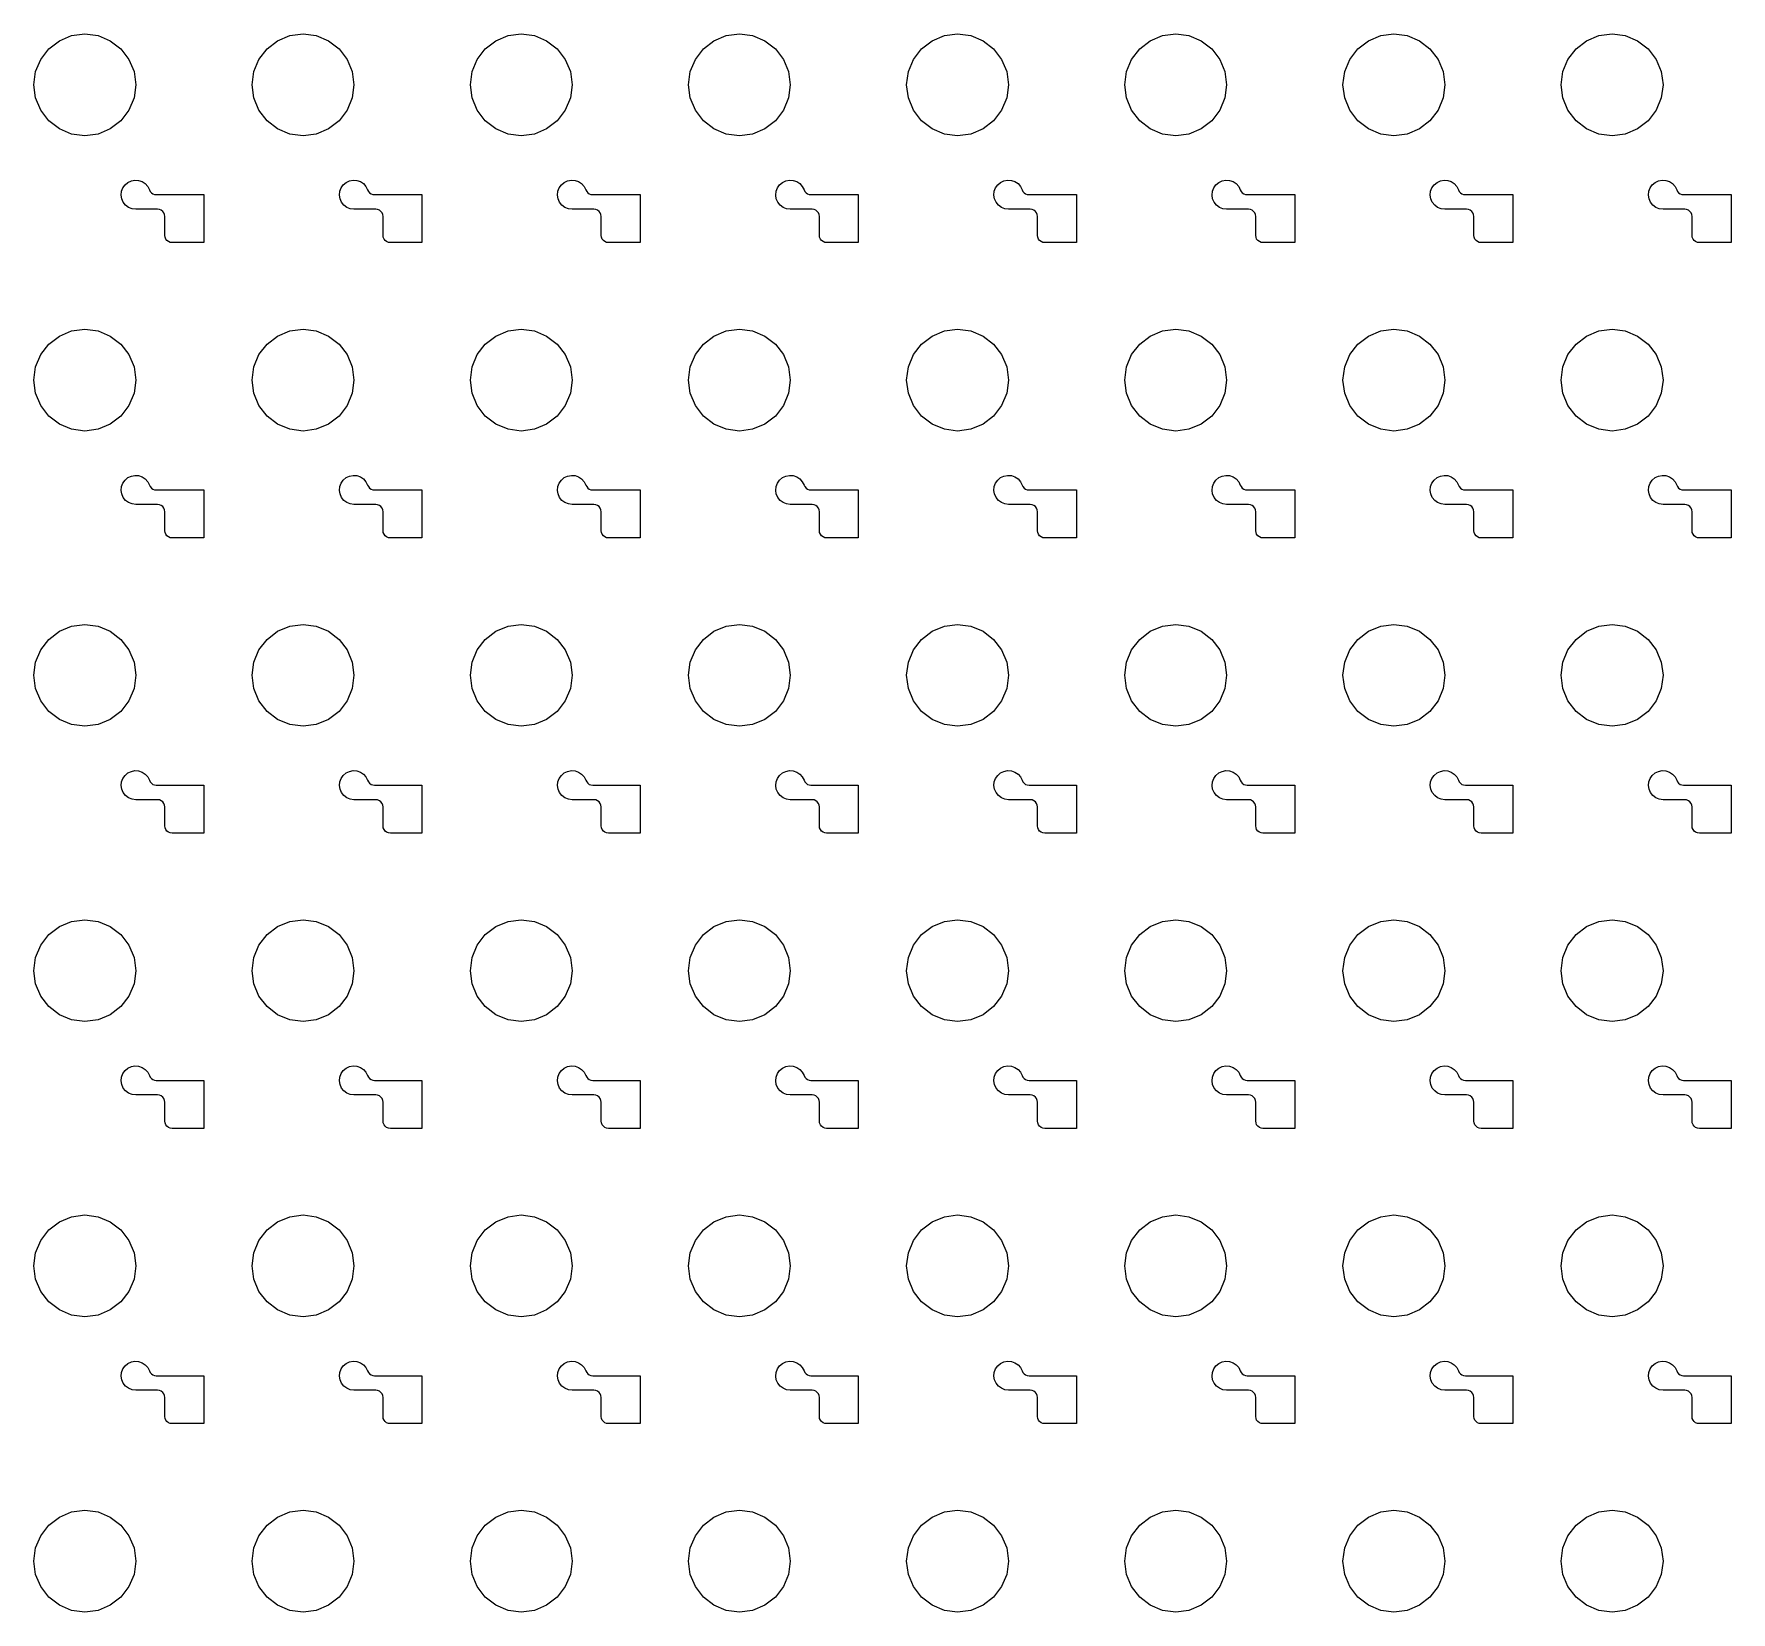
# Model space of a CAD drawing. Extents: x 11 to 212, y 11 to 212.
# Drawn here: x 65.79 to 79.52, y 148.04 to 160.81 of the extents above; entities that cross this region are included whole.
import ezdxf

# ---------------------------------------------------------------- set-up
doc = ezdxf.new("R2010")
doc.units = 0
doc.layers.add('C3', color=7, linetype='continuous')

msp = doc.modelspace()

# ---------------------------------------------------------------- linework, layer by layer
at = {"layer": 'C3'}
for points in [[(66.612, 160.394), (66.598, 160.288), (66.557, 160.188), (66.491, 160.103), (66.406, 160.038), (66.307, 159.996), (66.2, 159.982), (66.093, 159.996), (65.994, 160.038), (65.909, 160.103), (65.843, 160.188), (65.802, 160.288), (65.788, 160.394), (65.802, 160.501), (65.843, 160.6), (65.909, 160.685), (65.994, 160.751), (66.093, 160.792), (66.2, 160.806), (66.307, 160.792), (66.406, 160.751), (66.491, 160.685), (66.557, 160.6), (66.598, 160.501)], [(68.376, 160.394), (68.362, 160.288), (68.321, 160.188), (68.256, 160.103), (68.171, 160.038), (68.071, 159.996), (67.965, 159.982), (67.858, 159.996), (67.759, 160.038), (67.674, 160.103), (67.608, 160.188), (67.567, 160.288), (67.553, 160.394), (67.567, 160.501), (67.608, 160.6), (67.674, 160.685), (67.759, 160.751), (67.858, 160.792), (67.965, 160.806), (68.071, 160.792), (68.171, 160.751), (68.256, 160.685), (68.321, 160.6), (68.362, 160.501)], [(70.141, 160.394), (70.127, 160.288), (70.086, 160.188), (70.021, 160.103), (69.935, 160.038), (69.836, 159.996), (69.729, 159.982), (69.623, 159.996), (69.524, 160.038), (69.438, 160.103), (69.373, 160.188), (69.332, 160.288), (69.318, 160.394), (69.332, 160.501), (69.373, 160.6), (69.438, 160.685), (69.524, 160.751), (69.623, 160.792), (69.729, 160.806), (69.836, 160.792), (69.935, 160.751), (70.021, 160.685), (70.086, 160.6), (70.127, 160.501)], [(71.906, 160.394), (71.892, 160.288), (71.851, 160.188), (71.785, 160.103), (71.7, 160.038), (71.601, 159.996), (71.494, 159.982), (71.388, 159.996), (71.288, 160.038), (71.203, 160.103), (71.138, 160.188), (71.096, 160.288), (71.082, 160.394), (71.096, 160.501), (71.138, 160.6), (71.203, 160.685), (71.288, 160.751), (71.388, 160.792), (71.494, 160.806), (71.601, 160.792), (71.7, 160.751), (71.785, 160.685), (71.851, 160.6), (71.892, 160.501)], [(73.671, 160.394), (73.657, 160.288), (73.615, 160.188), (73.55, 160.103), (73.465, 160.038), (73.365, 159.996), (73.259, 159.982), (73.152, 159.996), (73.053, 160.038), (72.968, 160.103), (72.902, 160.188), (72.861, 160.288), (72.847, 160.394), (72.861, 160.501), (72.902, 160.6), (72.968, 160.685), (73.053, 160.751), (73.152, 160.792), (73.259, 160.806), (73.365, 160.792), (73.465, 160.751), (73.55, 160.685), (73.615, 160.6), (73.657, 160.501)], [(75.435, 160.394), (75.421, 160.288), (75.38, 160.188), (75.315, 160.103), (75.229, 160.038), (75.13, 159.996), (75.024, 159.982), (74.917, 159.996), (74.818, 160.038), (74.732, 160.103), (74.667, 160.188), (74.626, 160.288), (74.612, 160.394), (74.626, 160.501), (74.667, 160.6), (74.732, 160.685), (74.818, 160.751), (74.917, 160.792), (75.024, 160.806), (75.13, 160.792), (75.229, 160.751), (75.315, 160.685), (75.38, 160.6), (75.421, 160.501)], [(77.2, 160.394), (77.186, 160.288), (77.145, 160.188), (77.079, 160.103), (76.994, 160.038), (76.895, 159.996), (76.788, 159.982), (76.682, 159.996), (76.582, 160.038), (76.497, 160.103), (76.432, 160.188), (76.391, 160.288), (76.376, 160.394), (76.391, 160.501), (76.432, 160.6), (76.497, 160.685), (76.582, 160.751), (76.682, 160.792), (76.788, 160.806), (76.895, 160.792), (76.994, 160.751), (77.079, 160.685), (77.145, 160.6), (77.186, 160.501)], [(78.965, 160.394), (78.951, 160.288), (78.91, 160.188), (78.844, 160.103), (78.759, 160.038), (78.66, 159.996), (78.553, 159.982), (78.446, 159.996), (78.347, 160.038), (78.262, 160.103), (78.196, 160.188), (78.155, 160.288), (78.141, 160.394), (78.155, 160.501), (78.196, 160.6), (78.262, 160.685), (78.347, 160.751), (78.446, 160.792), (78.553, 160.806), (78.66, 160.792), (78.759, 160.751), (78.844, 160.685), (78.91, 160.6), (78.951, 160.501)], [(66.906, 159.118), (66.891, 159.12), (66.876, 159.126), (66.864, 159.135), (66.855, 159.147), (66.849, 159.161), (66.847, 159.176), (66.847, 159.329), (66.845, 159.345), (66.839, 159.359), (66.83, 159.371), (66.818, 159.38), (66.803, 159.386), (66.788, 159.388), (66.612, 159.388), (66.582, 159.392), (66.554, 159.403), (66.53, 159.422), (66.511, 159.445), (66.499, 159.473), (66.494, 159.503), (66.497, 159.533), (66.508, 159.561), (66.525, 159.586), (66.548, 159.605), (66.576, 159.618), (66.605, 159.623), (66.635, 159.621), (66.664, 159.611), (66.689, 159.595), (66.709, 159.572), (66.723, 159.545), (66.729, 159.532), (66.739, 159.521), (66.75, 159.513), (66.764, 159.508), (66.778, 159.506), (67.162, 159.506), (67.162, 159.118)], [(68.671, 159.118), (68.655, 159.12), (68.641, 159.126), (68.629, 159.135), (68.62, 159.147), (68.614, 159.161), (68.612, 159.176), (68.612, 159.329), (68.61, 159.345), (68.604, 159.359), (68.595, 159.371), (68.582, 159.38), (68.568, 159.386), (68.553, 159.388), (68.376, 159.388), (68.347, 159.392), (68.319, 159.403), (68.294, 159.422), (68.276, 159.445), (68.264, 159.473), (68.259, 159.503), (68.262, 159.533), (68.272, 159.561), (68.29, 159.586), (68.313, 159.605), (68.34, 159.618), (68.37, 159.623), (68.4, 159.621), (68.429, 159.611), (68.454, 159.595), (68.474, 159.572), (68.487, 159.545), (68.494, 159.532), (68.503, 159.521), (68.515, 159.513), (68.529, 159.508), (68.543, 159.506), (68.927, 159.506), (68.927, 159.118)], [(70.435, 159.118), (70.42, 159.12), (70.406, 159.126), (70.394, 159.135), (70.384, 159.147), (70.378, 159.161), (70.376, 159.176), (70.376, 159.329), (70.374, 159.345), (70.369, 159.359), (70.359, 159.371), (70.347, 159.38), (70.333, 159.386), (70.318, 159.388), (70.141, 159.388), (70.111, 159.392), (70.083, 159.403), (70.059, 159.422), (70.04, 159.445), (70.028, 159.473), (70.024, 159.503), (70.027, 159.533), (70.037, 159.561), (70.055, 159.586), (70.078, 159.605), (70.105, 159.618), (70.135, 159.623), (70.165, 159.621), (70.193, 159.611), (70.218, 159.595), (70.238, 159.572), (70.252, 159.545), (70.259, 159.532), (70.268, 159.521), (70.28, 159.513), (70.293, 159.508), (70.308, 159.506), (70.692, 159.506), (70.692, 159.118)], [(72.2, 159.118), (72.185, 159.12), (72.171, 159.126), (72.158, 159.135), (72.149, 159.147), (72.143, 159.161), (72.141, 159.176), (72.141, 159.329), (72.139, 159.345), (72.133, 159.359), (72.124, 159.371), (72.112, 159.38), (72.098, 159.386), (72.082, 159.388), (71.906, 159.388), (71.876, 159.392), (71.848, 159.403), (71.824, 159.422), (71.805, 159.445), (71.793, 159.473), (71.788, 159.503), (71.791, 159.533), (71.802, 159.561), (71.819, 159.586), (71.842, 159.605), (71.87, 159.618), (71.899, 159.623), (71.93, 159.621), (71.958, 159.611), (71.983, 159.595), (72.003, 159.572), (72.017, 159.545), (72.023, 159.532), (72.033, 159.521), (72.044, 159.513), (72.058, 159.508), (72.072, 159.506), (72.456, 159.506), (72.456, 159.118)], [(73.965, 159.118), (73.949, 159.12), (73.935, 159.126), (73.923, 159.135), (73.914, 159.147), (73.908, 159.161), (73.906, 159.176), (73.906, 159.329), (73.904, 159.345), (73.898, 159.359), (73.889, 159.371), (73.876, 159.38), (73.862, 159.386), (73.847, 159.388), (73.671, 159.388), (73.641, 159.392), (73.613, 159.403), (73.589, 159.422), (73.57, 159.445), (73.558, 159.473), (73.553, 159.503), (73.556, 159.533), (73.567, 159.561), (73.584, 159.586), (73.607, 159.605), (73.634, 159.618), (73.664, 159.623), (73.694, 159.621), (73.723, 159.611), (73.748, 159.595), (73.768, 159.572), (73.782, 159.545), (73.788, 159.532), (73.797, 159.521), (73.809, 159.513), (73.823, 159.508), (73.837, 159.506), (74.221, 159.506), (74.221, 159.118)], [(75.729, 159.118), (75.714, 159.12), (75.7, 159.126), (75.688, 159.135), (75.678, 159.147), (75.673, 159.161), (75.671, 159.176), (75.671, 159.329), (75.669, 159.345), (75.663, 159.359), (75.653, 159.371), (75.641, 159.38), (75.627, 159.386), (75.612, 159.388), (75.435, 159.388), (75.405, 159.392), (75.377, 159.403), (75.353, 159.422), (75.335, 159.445), (75.322, 159.473), (75.318, 159.503), (75.321, 159.533), (75.331, 159.561), (75.349, 159.586), (75.372, 159.605), (75.399, 159.618), (75.429, 159.623), (75.459, 159.621), (75.487, 159.611), (75.513, 159.595), (75.533, 159.572), (75.546, 159.545), (75.553, 159.532), (75.562, 159.521), (75.574, 159.513), (75.587, 159.508), (75.602, 159.506), (75.986, 159.506), (75.986, 159.118)], [(77.494, 159.118), (77.479, 159.12), (77.465, 159.126), (77.453, 159.135), (77.443, 159.147), (77.437, 159.161), (77.435, 159.176), (77.435, 159.329), (77.433, 159.345), (77.427, 159.359), (77.418, 159.371), (77.406, 159.38), (77.392, 159.386), (77.376, 159.388), (77.2, 159.388), (77.17, 159.392), (77.142, 159.403), (77.118, 159.422), (77.099, 159.445), (77.087, 159.473), (77.082, 159.503), (77.085, 159.533), (77.096, 159.561), (77.113, 159.586), (77.137, 159.605), (77.164, 159.618), (77.194, 159.623), (77.224, 159.621), (77.252, 159.611), (77.277, 159.595), (77.297, 159.572), (77.311, 159.545), (77.317, 159.532), (77.327, 159.521), (77.339, 159.513), (77.352, 159.508), (77.366, 159.506), (77.751, 159.506), (77.751, 159.118)], [(79.259, 159.118), (79.244, 159.12), (79.229, 159.126), (79.217, 159.135), (79.208, 159.147), (79.202, 159.161), (79.2, 159.176), (79.2, 159.329), (79.198, 159.345), (79.192, 159.359), (79.183, 159.371), (79.171, 159.38), (79.156, 159.386), (79.141, 159.388), (78.965, 159.388), (78.935, 159.392), (78.907, 159.403), (78.883, 159.422), (78.864, 159.445), (78.852, 159.473), (78.847, 159.503), (78.85, 159.533), (78.861, 159.561), (78.878, 159.586), (78.901, 159.605), (78.929, 159.618), (78.958, 159.623), (78.988, 159.621), (79.017, 159.611), (79.042, 159.595), (79.062, 159.572), (79.076, 159.545), (79.082, 159.532), (79.091, 159.521), (79.103, 159.513), (79.117, 159.508), (79.131, 159.506), (79.515, 159.506), (79.515, 159.118)], [(66.612, 158.006), (66.598, 157.899), (66.557, 157.8), (66.491, 157.715), (66.406, 157.649), (66.307, 157.608), (66.2, 157.594), (66.093, 157.608), (65.994, 157.649), (65.909, 157.715), (65.843, 157.8), (65.802, 157.899), (65.788, 158.006), (65.802, 158.112), (65.843, 158.212), (65.909, 158.297), (65.994, 158.362), (66.093, 158.404), (66.2, 158.418), (66.307, 158.404), (66.406, 158.362), (66.491, 158.297), (66.557, 158.212), (66.598, 158.112)], [(68.376, 158.006), (68.362, 157.899), (68.321, 157.8), (68.256, 157.715), (68.171, 157.649), (68.071, 157.608), (67.965, 157.594), (67.858, 157.608), (67.759, 157.649), (67.674, 157.715), (67.608, 157.8), (67.567, 157.899), (67.553, 158.006), (67.567, 158.112), (67.608, 158.212), (67.674, 158.297), (67.759, 158.362), (67.858, 158.404), (67.965, 158.418), (68.071, 158.404), (68.171, 158.362), (68.256, 158.297), (68.321, 158.212), (68.362, 158.112)], [(70.141, 158.006), (70.127, 157.899), (70.086, 157.8), (70.021, 157.715), (69.935, 157.649), (69.836, 157.608), (69.729, 157.594), (69.623, 157.608), (69.524, 157.649), (69.438, 157.715), (69.373, 157.8), (69.332, 157.899), (69.318, 158.006), (69.332, 158.112), (69.373, 158.212), (69.438, 158.297), (69.524, 158.362), (69.623, 158.404), (69.729, 158.418), (69.836, 158.404), (69.935, 158.362), (70.021, 158.297), (70.086, 158.212), (70.127, 158.112)], [(71.906, 158.006), (71.892, 157.899), (71.851, 157.8), (71.785, 157.715), (71.7, 157.649), (71.601, 157.608), (71.494, 157.594), (71.388, 157.608), (71.288, 157.649), (71.203, 157.715), (71.138, 157.8), (71.096, 157.899), (71.082, 158.006), (71.096, 158.112), (71.138, 158.212), (71.203, 158.297), (71.288, 158.362), (71.388, 158.404), (71.494, 158.418), (71.601, 158.404), (71.7, 158.362), (71.785, 158.297), (71.851, 158.212), (71.892, 158.112)], [(73.671, 158.006), (73.657, 157.899), (73.615, 157.8), (73.55, 157.715), (73.465, 157.649), (73.365, 157.608), (73.259, 157.594), (73.152, 157.608), (73.053, 157.649), (72.968, 157.715), (72.902, 157.8), (72.861, 157.899), (72.847, 158.006), (72.861, 158.112), (72.902, 158.212), (72.968, 158.297), (73.053, 158.362), (73.152, 158.404), (73.259, 158.418), (73.365, 158.404), (73.465, 158.362), (73.55, 158.297), (73.615, 158.212), (73.657, 158.112)], [(75.435, 158.006), (75.421, 157.899), (75.38, 157.8), (75.315, 157.715), (75.229, 157.649), (75.13, 157.608), (75.024, 157.594), (74.917, 157.608), (74.818, 157.649), (74.732, 157.715), (74.667, 157.8), (74.626, 157.899), (74.612, 158.006), (74.626, 158.112), (74.667, 158.212), (74.732, 158.297), (74.818, 158.362), (74.917, 158.404), (75.024, 158.418), (75.13, 158.404), (75.229, 158.362), (75.315, 158.297), (75.38, 158.212), (75.421, 158.112)], [(77.2, 158.006), (77.186, 157.899), (77.145, 157.8), (77.079, 157.715), (76.994, 157.649), (76.895, 157.608), (76.788, 157.594), (76.682, 157.608), (76.582, 157.649), (76.497, 157.715), (76.432, 157.8), (76.391, 157.899), (76.376, 158.006), (76.391, 158.112), (76.432, 158.212), (76.497, 158.297), (76.582, 158.362), (76.682, 158.404), (76.788, 158.418), (76.895, 158.404), (76.994, 158.362), (77.079, 158.297), (77.145, 158.212), (77.186, 158.112)], [(78.965, 158.006), (78.951, 157.899), (78.91, 157.8), (78.844, 157.715), (78.759, 157.649), (78.66, 157.608), (78.553, 157.594), (78.446, 157.608), (78.347, 157.649), (78.262, 157.715), (78.196, 157.8), (78.155, 157.899), (78.141, 158.006), (78.155, 158.112), (78.196, 158.212), (78.262, 158.297), (78.347, 158.362), (78.446, 158.404), (78.553, 158.418), (78.66, 158.404), (78.759, 158.362), (78.844, 158.297), (78.91, 158.212), (78.951, 158.112)], [(66.906, 156.729), (66.891, 156.731), (66.876, 156.737), (66.864, 156.747), (66.855, 156.759), (66.849, 156.773), (66.847, 156.788), (66.847, 156.941), (66.845, 156.956), (66.839, 156.971), (66.83, 156.983), (66.818, 156.992), (66.803, 156.998), (66.788, 157), (66.612, 157), (66.582, 157.004), (66.554, 157.015), (66.53, 157.033), (66.511, 157.057), (66.499, 157.085), (66.494, 157.114), (66.497, 157.144), (66.508, 157.173), (66.525, 157.197), (66.548, 157.217), (66.576, 157.23), (66.605, 157.235), (66.635, 157.233), (66.664, 157.223), (66.689, 157.206), (66.709, 157.184), (66.723, 157.157), (66.729, 157.144), (66.739, 157.133), (66.75, 157.125), (66.764, 157.119), (66.778, 157.118), (67.162, 157.118), (67.162, 156.729)], [(68.671, 156.729), (68.655, 156.731), (68.641, 156.737), (68.629, 156.747), (68.62, 156.759), (68.614, 156.773), (68.612, 156.788), (68.612, 156.941), (68.61, 156.956), (68.604, 156.971), (68.595, 156.983), (68.582, 156.992), (68.568, 156.998), (68.553, 157), (68.376, 157), (68.347, 157.004), (68.319, 157.015), (68.294, 157.033), (68.276, 157.057), (68.264, 157.085), (68.259, 157.114), (68.262, 157.144), (68.272, 157.173), (68.29, 157.197), (68.313, 157.217), (68.34, 157.23), (68.37, 157.235), (68.4, 157.233), (68.429, 157.223), (68.454, 157.206), (68.474, 157.184), (68.487, 157.157), (68.494, 157.144), (68.503, 157.133), (68.515, 157.125), (68.529, 157.119), (68.543, 157.118), (68.927, 157.118), (68.927, 156.729)], [(70.435, 156.729), (70.42, 156.731), (70.406, 156.737), (70.394, 156.747), (70.384, 156.759), (70.378, 156.773), (70.376, 156.788), (70.376, 156.941), (70.374, 156.956), (70.369, 156.971), (70.359, 156.983), (70.347, 156.992), (70.333, 156.998), (70.318, 157), (70.141, 157), (70.111, 157.004), (70.083, 157.015), (70.059, 157.033), (70.04, 157.057), (70.028, 157.085), (70.024, 157.114), (70.027, 157.144), (70.037, 157.173), (70.055, 157.197), (70.078, 157.217), (70.105, 157.23), (70.135, 157.235), (70.165, 157.233), (70.193, 157.223), (70.218, 157.206), (70.238, 157.184), (70.252, 157.157), (70.259, 157.144), (70.268, 157.133), (70.28, 157.125), (70.293, 157.119), (70.308, 157.118), (70.692, 157.118), (70.692, 156.729)], [(72.2, 156.729), (72.185, 156.731), (72.171, 156.737), (72.158, 156.747), (72.149, 156.759), (72.143, 156.773), (72.141, 156.788), (72.141, 156.941), (72.139, 156.956), (72.133, 156.971), (72.124, 156.983), (72.112, 156.992), (72.098, 156.998), (72.082, 157), (71.906, 157), (71.876, 157.004), (71.848, 157.015), (71.824, 157.033), (71.805, 157.057), (71.793, 157.085), (71.788, 157.114), (71.791, 157.144), (71.802, 157.173), (71.819, 157.197), (71.842, 157.217), (71.87, 157.23), (71.899, 157.235), (71.93, 157.233), (71.958, 157.223), (71.983, 157.206), (72.003, 157.184), (72.017, 157.157), (72.023, 157.144), (72.033, 157.133), (72.044, 157.125), (72.058, 157.119), (72.072, 157.118), (72.456, 157.118), (72.456, 156.729)], [(73.965, 156.729), (73.949, 156.731), (73.935, 156.737), (73.923, 156.747), (73.914, 156.759), (73.908, 156.773), (73.906, 156.788), (73.906, 156.941), (73.904, 156.956), (73.898, 156.971), (73.889, 156.983), (73.876, 156.992), (73.862, 156.998), (73.847, 157), (73.671, 157), (73.641, 157.004), (73.613, 157.015), (73.589, 157.033), (73.57, 157.057), (73.558, 157.085), (73.553, 157.114), (73.556, 157.144), (73.567, 157.173), (73.584, 157.197), (73.607, 157.217), (73.634, 157.23), (73.664, 157.235), (73.694, 157.233), (73.723, 157.223), (73.748, 157.206), (73.768, 157.184), (73.782, 157.157), (73.788, 157.144), (73.797, 157.133), (73.809, 157.125), (73.823, 157.119), (73.837, 157.118), (74.221, 157.118), (74.221, 156.729)], [(75.729, 156.729), (75.714, 156.731), (75.7, 156.737), (75.688, 156.747), (75.678, 156.759), (75.673, 156.773), (75.671, 156.788), (75.671, 156.941), (75.669, 156.956), (75.663, 156.971), (75.653, 156.983), (75.641, 156.992), (75.627, 156.998), (75.612, 157), (75.435, 157), (75.405, 157.004), (75.377, 157.015), (75.353, 157.033), (75.335, 157.057), (75.322, 157.085), (75.318, 157.114), (75.321, 157.144), (75.331, 157.173), (75.349, 157.197), (75.372, 157.217), (75.399, 157.23), (75.429, 157.235), (75.459, 157.233), (75.487, 157.223), (75.513, 157.206), (75.533, 157.184), (75.546, 157.157), (75.553, 157.144), (75.562, 157.133), (75.574, 157.125), (75.587, 157.119), (75.602, 157.118), (75.986, 157.118), (75.986, 156.729)], [(77.494, 156.729), (77.479, 156.731), (77.465, 156.737), (77.453, 156.747), (77.443, 156.759), (77.437, 156.773), (77.435, 156.788), (77.435, 156.941), (77.433, 156.956), (77.427, 156.971), (77.418, 156.983), (77.406, 156.992), (77.392, 156.998), (77.376, 157), (77.2, 157), (77.17, 157.004), (77.142, 157.015), (77.118, 157.033), (77.099, 157.057), (77.087, 157.085), (77.082, 157.114), (77.085, 157.144), (77.096, 157.173), (77.113, 157.197), (77.137, 157.217), (77.164, 157.23), (77.194, 157.235), (77.224, 157.233), (77.252, 157.223), (77.277, 157.206), (77.297, 157.184), (77.311, 157.157), (77.317, 157.144), (77.327, 157.133), (77.339, 157.125), (77.352, 157.119), (77.366, 157.118), (77.751, 157.118), (77.751, 156.729)], [(79.259, 156.729), (79.244, 156.731), (79.229, 156.737), (79.217, 156.747), (79.208, 156.759), (79.202, 156.773), (79.2, 156.788), (79.2, 156.941), (79.198, 156.956), (79.192, 156.971), (79.183, 156.983), (79.171, 156.992), (79.156, 156.998), (79.141, 157), (78.965, 157), (78.935, 157.004), (78.907, 157.015), (78.883, 157.033), (78.864, 157.057), (78.852, 157.085), (78.847, 157.114), (78.85, 157.144), (78.861, 157.173), (78.878, 157.197), (78.901, 157.217), (78.929, 157.23), (78.958, 157.235), (78.988, 157.233), (79.017, 157.223), (79.042, 157.206), (79.062, 157.184), (79.076, 157.157), (79.082, 157.144), (79.091, 157.133), (79.103, 157.125), (79.117, 157.119), (79.131, 157.118), (79.515, 157.118), (79.515, 156.729)], [(66.612, 155.618), (66.598, 155.511), (66.557, 155.412), (66.491, 155.326), (66.406, 155.261), (66.307, 155.22), (66.2, 155.206), (66.093, 155.22), (65.994, 155.261), (65.909, 155.326), (65.843, 155.412), (65.802, 155.511), (65.788, 155.618), (65.802, 155.724), (65.843, 155.824), (65.909, 155.909), (65.994, 155.974), (66.093, 156.015), (66.2, 156.029), (66.307, 156.015), (66.406, 155.974), (66.491, 155.909), (66.557, 155.824), (66.598, 155.724)], [(68.376, 155.618), (68.362, 155.511), (68.321, 155.412), (68.256, 155.326), (68.171, 155.261), (68.071, 155.22), (67.965, 155.206), (67.858, 155.22), (67.759, 155.261), (67.674, 155.326), (67.608, 155.412), (67.567, 155.511), (67.553, 155.618), (67.567, 155.724), (67.608, 155.824), (67.674, 155.909), (67.759, 155.974), (67.858, 156.015), (67.965, 156.029), (68.071, 156.015), (68.171, 155.974), (68.256, 155.909), (68.321, 155.824), (68.362, 155.724)], [(70.141, 155.618), (70.127, 155.511), (70.086, 155.412), (70.021, 155.326), (69.935, 155.261), (69.836, 155.22), (69.729, 155.206), (69.623, 155.22), (69.524, 155.261), (69.438, 155.326), (69.373, 155.412), (69.332, 155.511), (69.318, 155.618), (69.332, 155.724), (69.373, 155.824), (69.438, 155.909), (69.524, 155.974), (69.623, 156.015), (69.729, 156.029), (69.836, 156.015), (69.935, 155.974), (70.021, 155.909), (70.086, 155.824), (70.127, 155.724)], [(71.906, 155.618), (71.892, 155.511), (71.851, 155.412), (71.785, 155.326), (71.7, 155.261), (71.601, 155.22), (71.494, 155.206), (71.388, 155.22), (71.288, 155.261), (71.203, 155.326), (71.138, 155.412), (71.096, 155.511), (71.082, 155.618), (71.096, 155.724), (71.138, 155.824), (71.203, 155.909), (71.288, 155.974), (71.388, 156.015), (71.494, 156.029), (71.601, 156.015), (71.7, 155.974), (71.785, 155.909), (71.851, 155.824), (71.892, 155.724)], [(73.671, 155.618), (73.657, 155.511), (73.615, 155.412), (73.55, 155.326), (73.465, 155.261), (73.365, 155.22), (73.259, 155.206), (73.152, 155.22), (73.053, 155.261), (72.968, 155.326), (72.902, 155.412), (72.861, 155.511), (72.847, 155.618), (72.861, 155.724), (72.902, 155.824), (72.968, 155.909), (73.053, 155.974), (73.152, 156.015), (73.259, 156.029), (73.365, 156.015), (73.465, 155.974), (73.55, 155.909), (73.615, 155.824), (73.657, 155.724)], [(75.435, 155.618), (75.421, 155.511), (75.38, 155.412), (75.315, 155.326), (75.229, 155.261), (75.13, 155.22), (75.024, 155.206), (74.917, 155.22), (74.818, 155.261), (74.732, 155.326), (74.667, 155.412), (74.626, 155.511), (74.612, 155.618), (74.626, 155.724), (74.667, 155.824), (74.732, 155.909), (74.818, 155.974), (74.917, 156.015), (75.024, 156.029), (75.13, 156.015), (75.229, 155.974), (75.315, 155.909), (75.38, 155.824), (75.421, 155.724)], [(77.2, 155.618), (77.186, 155.511), (77.145, 155.412), (77.079, 155.326), (76.994, 155.261), (76.895, 155.22), (76.788, 155.206), (76.682, 155.22), (76.582, 155.261), (76.497, 155.326), (76.432, 155.412), (76.391, 155.511), (76.376, 155.618), (76.391, 155.724), (76.432, 155.824), (76.497, 155.909), (76.582, 155.974), (76.682, 156.015), (76.788, 156.029), (76.895, 156.015), (76.994, 155.974), (77.079, 155.909), (77.145, 155.824), (77.186, 155.724)], [(78.965, 155.618), (78.951, 155.511), (78.91, 155.412), (78.844, 155.326), (78.759, 155.261), (78.66, 155.22), (78.553, 155.206), (78.446, 155.22), (78.347, 155.261), (78.262, 155.326), (78.196, 155.412), (78.155, 155.511), (78.141, 155.618), (78.155, 155.724), (78.196, 155.824), (78.262, 155.909), (78.347, 155.974), (78.446, 156.015), (78.553, 156.029), (78.66, 156.015), (78.759, 155.974), (78.844, 155.909), (78.91, 155.824), (78.951, 155.724)], [(66.906, 154.341), (66.891, 154.343), (66.876, 154.349), (66.864, 154.358), (66.855, 154.371), (66.849, 154.385), (66.847, 154.4), (66.847, 154.553), (66.845, 154.568), (66.839, 154.582), (66.83, 154.595), (66.818, 154.604), (66.803, 154.61), (66.788, 154.612), (66.612, 154.612), (66.582, 154.616), (66.554, 154.627), (66.53, 154.645), (66.511, 154.669), (66.499, 154.696), (66.494, 154.726), (66.497, 154.756), (66.508, 154.784), (66.525, 154.809), (66.548, 154.828), (66.576, 154.841), (66.605, 154.847), (66.635, 154.845), (66.664, 154.835), (66.689, 154.818), (66.709, 154.796), (66.723, 154.769), (66.729, 154.756), (66.739, 154.745), (66.75, 154.736), (66.764, 154.731), (66.778, 154.729), (67.162, 154.729), (67.162, 154.341)], [(68.671, 154.341), (68.655, 154.343), (68.641, 154.349), (68.629, 154.358), (68.62, 154.371), (68.614, 154.385), (68.612, 154.4), (68.612, 154.553), (68.61, 154.568), (68.604, 154.582), (68.595, 154.595), (68.582, 154.604), (68.568, 154.61), (68.553, 154.612), (68.376, 154.612), (68.347, 154.616), (68.319, 154.627), (68.294, 154.645), (68.276, 154.669), (68.264, 154.696), (68.259, 154.726), (68.262, 154.756), (68.272, 154.784), (68.29, 154.809), (68.313, 154.828), (68.34, 154.841), (68.37, 154.847), (68.4, 154.845), (68.429, 154.835), (68.454, 154.818), (68.474, 154.796), (68.487, 154.769), (68.494, 154.756), (68.503, 154.745), (68.515, 154.736), (68.529, 154.731), (68.543, 154.729), (68.927, 154.729), (68.927, 154.341)], [(70.435, 154.341), (70.42, 154.343), (70.406, 154.349), (70.394, 154.358), (70.384, 154.371), (70.378, 154.385), (70.376, 154.4), (70.376, 154.553), (70.374, 154.568), (70.369, 154.582), (70.359, 154.595), (70.347, 154.604), (70.333, 154.61), (70.318, 154.612), (70.141, 154.612), (70.111, 154.616), (70.083, 154.627), (70.059, 154.645), (70.04, 154.669), (70.028, 154.696), (70.024, 154.726), (70.027, 154.756), (70.037, 154.784), (70.055, 154.809), (70.078, 154.828), (70.105, 154.841), (70.135, 154.847), (70.165, 154.845), (70.193, 154.835), (70.218, 154.818), (70.238, 154.796), (70.252, 154.769), (70.259, 154.756), (70.268, 154.745), (70.28, 154.736), (70.293, 154.731), (70.308, 154.729), (70.692, 154.729), (70.692, 154.341)], [(72.2, 154.341), (72.185, 154.343), (72.171, 154.349), (72.158, 154.358), (72.149, 154.371), (72.143, 154.385), (72.141, 154.4), (72.141, 154.553), (72.139, 154.568), (72.133, 154.582), (72.124, 154.595), (72.112, 154.604), (72.098, 154.61), (72.082, 154.612), (71.906, 154.612), (71.876, 154.616), (71.848, 154.627), (71.824, 154.645), (71.805, 154.669), (71.793, 154.696), (71.788, 154.726), (71.791, 154.756), (71.802, 154.784), (71.819, 154.809), (71.842, 154.828), (71.87, 154.841), (71.899, 154.847), (71.93, 154.845), (71.958, 154.835), (71.983, 154.818), (72.003, 154.796), (72.017, 154.769), (72.023, 154.756), (72.033, 154.745), (72.044, 154.736), (72.058, 154.731), (72.072, 154.729), (72.456, 154.729), (72.456, 154.341)], [(73.965, 154.341), (73.949, 154.343), (73.935, 154.349), (73.923, 154.358), (73.914, 154.371), (73.908, 154.385), (73.906, 154.4), (73.906, 154.553), (73.904, 154.568), (73.898, 154.582), (73.889, 154.595), (73.876, 154.604), (73.862, 154.61), (73.847, 154.612), (73.671, 154.612), (73.641, 154.616), (73.613, 154.627), (73.589, 154.645), (73.57, 154.669), (73.558, 154.696), (73.553, 154.726), (73.556, 154.756), (73.567, 154.784), (73.584, 154.809), (73.607, 154.828), (73.634, 154.841), (73.664, 154.847), (73.694, 154.845), (73.723, 154.835), (73.748, 154.818), (73.768, 154.796), (73.782, 154.769), (73.788, 154.756), (73.797, 154.745), (73.809, 154.736), (73.823, 154.731), (73.837, 154.729), (74.221, 154.729), (74.221, 154.341)], [(75.729, 154.341), (75.714, 154.343), (75.7, 154.349), (75.688, 154.358), (75.678, 154.371), (75.673, 154.385), (75.671, 154.4), (75.671, 154.553), (75.669, 154.568), (75.663, 154.582), (75.653, 154.595), (75.641, 154.604), (75.627, 154.61), (75.612, 154.612), (75.435, 154.612), (75.405, 154.616), (75.377, 154.627), (75.353, 154.645), (75.335, 154.669), (75.322, 154.696), (75.318, 154.726), (75.321, 154.756), (75.331, 154.784), (75.349, 154.809), (75.372, 154.828), (75.399, 154.841), (75.429, 154.847), (75.459, 154.845), (75.487, 154.835), (75.513, 154.818), (75.533, 154.796), (75.546, 154.769), (75.553, 154.756), (75.562, 154.745), (75.574, 154.736), (75.587, 154.731), (75.602, 154.729), (75.986, 154.729), (75.986, 154.341)], [(77.494, 154.341), (77.479, 154.343), (77.465, 154.349), (77.453, 154.358), (77.443, 154.371), (77.437, 154.385), (77.435, 154.4), (77.435, 154.553), (77.433, 154.568), (77.427, 154.582), (77.418, 154.595), (77.406, 154.604), (77.392, 154.61), (77.376, 154.612), (77.2, 154.612), (77.17, 154.616), (77.142, 154.627), (77.118, 154.645), (77.099, 154.669), (77.087, 154.696), (77.082, 154.726), (77.085, 154.756), (77.096, 154.784), (77.113, 154.809), (77.137, 154.828), (77.164, 154.841), (77.194, 154.847), (77.224, 154.845), (77.252, 154.835), (77.277, 154.818), (77.297, 154.796), (77.311, 154.769), (77.317, 154.756), (77.327, 154.745), (77.339, 154.736), (77.352, 154.731), (77.366, 154.729), (77.751, 154.729), (77.751, 154.341)], [(79.259, 154.341), (79.244, 154.343), (79.229, 154.349), (79.217, 154.358), (79.208, 154.371), (79.202, 154.385), (79.2, 154.4), (79.2, 154.553), (79.198, 154.568), (79.192, 154.582), (79.183, 154.595), (79.171, 154.604), (79.156, 154.61), (79.141, 154.612), (78.965, 154.612), (78.935, 154.616), (78.907, 154.627), (78.883, 154.645), (78.864, 154.669), (78.852, 154.696), (78.847, 154.726), (78.85, 154.756), (78.861, 154.784), (78.878, 154.809), (78.901, 154.828), (78.929, 154.841), (78.958, 154.847), (78.988, 154.845), (79.017, 154.835), (79.042, 154.818), (79.062, 154.796), (79.076, 154.769), (79.082, 154.756), (79.091, 154.745), (79.103, 154.736), (79.117, 154.731), (79.131, 154.729), (79.515, 154.729), (79.515, 154.341)], [(66.612, 153.229), (66.598, 153.123), (66.557, 153.024), (66.491, 152.938), (66.406, 152.873), (66.307, 152.832), (66.2, 152.818), (66.093, 152.832), (65.994, 152.873), (65.909, 152.938), (65.843, 153.024), (65.802, 153.123), (65.788, 153.229), (65.802, 153.336), (65.843, 153.435), (65.909, 153.521), (65.994, 153.586), (66.093, 153.627), (66.2, 153.641), (66.307, 153.627), (66.406, 153.586), (66.491, 153.521), (66.557, 153.435), (66.598, 153.336)], [(68.376, 153.229), (68.362, 153.123), (68.321, 153.024), (68.256, 152.938), (68.171, 152.873), (68.071, 152.832), (67.965, 152.818), (67.858, 152.832), (67.759, 152.873), (67.674, 152.938), (67.608, 153.024), (67.567, 153.123), (67.553, 153.229), (67.567, 153.336), (67.608, 153.435), (67.674, 153.521), (67.759, 153.586), (67.858, 153.627), (67.965, 153.641), (68.071, 153.627), (68.171, 153.586), (68.256, 153.521), (68.321, 153.435), (68.362, 153.336)], [(70.141, 153.229), (70.127, 153.123), (70.086, 153.024), (70.021, 152.938), (69.935, 152.873), (69.836, 152.832), (69.729, 152.818), (69.623, 152.832), (69.524, 152.873), (69.438, 152.938), (69.373, 153.024), (69.332, 153.123), (69.318, 153.229), (69.332, 153.336), (69.373, 153.435), (69.438, 153.521), (69.524, 153.586), (69.623, 153.627), (69.729, 153.641), (69.836, 153.627), (69.935, 153.586), (70.021, 153.521), (70.086, 153.435), (70.127, 153.336)], [(71.906, 153.229), (71.892, 153.123), (71.851, 153.024), (71.785, 152.938), (71.7, 152.873), (71.601, 152.832), (71.494, 152.818), (71.388, 152.832), (71.288, 152.873), (71.203, 152.938), (71.138, 153.024), (71.096, 153.123), (71.082, 153.229), (71.096, 153.336), (71.138, 153.435), (71.203, 153.521), (71.288, 153.586), (71.388, 153.627), (71.494, 153.641), (71.601, 153.627), (71.7, 153.586), (71.785, 153.521), (71.851, 153.435), (71.892, 153.336)], [(73.671, 153.229), (73.657, 153.123), (73.615, 153.024), (73.55, 152.938), (73.465, 152.873), (73.365, 152.832), (73.259, 152.818), (73.152, 152.832), (73.053, 152.873), (72.968, 152.938), (72.902, 153.024), (72.861, 153.123), (72.847, 153.229), (72.861, 153.336), (72.902, 153.435), (72.968, 153.521), (73.053, 153.586), (73.152, 153.627), (73.259, 153.641), (73.365, 153.627), (73.465, 153.586), (73.55, 153.521), (73.615, 153.435), (73.657, 153.336)], [(75.435, 153.229), (75.421, 153.123), (75.38, 153.024), (75.315, 152.938), (75.229, 152.873), (75.13, 152.832), (75.024, 152.818), (74.917, 152.832), (74.818, 152.873), (74.732, 152.938), (74.667, 153.024), (74.626, 153.123), (74.612, 153.229), (74.626, 153.336), (74.667, 153.435), (74.732, 153.521), (74.818, 153.586), (74.917, 153.627), (75.024, 153.641), (75.13, 153.627), (75.229, 153.586), (75.315, 153.521), (75.38, 153.435), (75.421, 153.336)], [(77.2, 153.229), (77.186, 153.123), (77.145, 153.024), (77.079, 152.938), (76.994, 152.873), (76.895, 152.832), (76.788, 152.818), (76.682, 152.832), (76.582, 152.873), (76.497, 152.938), (76.432, 153.024), (76.391, 153.123), (76.376, 153.229), (76.391, 153.336), (76.432, 153.435), (76.497, 153.521), (76.582, 153.586), (76.682, 153.627), (76.788, 153.641), (76.895, 153.627), (76.994, 153.586), (77.079, 153.521), (77.145, 153.435), (77.186, 153.336)], [(78.965, 153.229), (78.951, 153.123), (78.91, 153.024), (78.844, 152.938), (78.759, 152.873), (78.66, 152.832), (78.553, 152.818), (78.446, 152.832), (78.347, 152.873), (78.262, 152.938), (78.196, 153.024), (78.155, 153.123), (78.141, 153.229), (78.155, 153.336), (78.196, 153.435), (78.262, 153.521), (78.347, 153.586), (78.446, 153.627), (78.553, 153.641), (78.66, 153.627), (78.759, 153.586), (78.844, 153.521), (78.91, 153.435), (78.951, 153.336)], [(66.906, 151.953), (66.891, 151.955), (66.876, 151.961), (66.864, 151.97), (66.855, 151.982), (66.849, 151.997), (66.847, 152.012), (66.847, 152.165), (66.845, 152.18), (66.839, 152.194), (66.83, 152.206), (66.818, 152.216), (66.803, 152.222), (66.788, 152.224), (66.612, 152.224), (66.582, 152.227), (66.554, 152.239), (66.53, 152.257), (66.511, 152.28), (66.499, 152.308), (66.494, 152.338), (66.497, 152.368), (66.508, 152.396), (66.525, 152.421), (66.548, 152.44), (66.576, 152.453), (66.605, 152.459), (66.635, 152.456), (66.664, 152.447), (66.689, 152.43), (66.709, 152.407), (66.723, 152.38), (66.729, 152.367), (66.739, 152.357), (66.75, 152.348), (66.764, 152.343), (66.778, 152.341), (67.162, 152.341), (67.162, 151.953)], [(68.671, 151.953), (68.655, 151.955), (68.641, 151.961), (68.629, 151.97), (68.62, 151.982), (68.614, 151.997), (68.612, 152.012), (68.612, 152.165), (68.61, 152.18), (68.604, 152.194), (68.595, 152.206), (68.582, 152.216), (68.568, 152.222), (68.553, 152.224), (68.376, 152.224), (68.347, 152.227), (68.319, 152.239), (68.294, 152.257), (68.276, 152.28), (68.264, 152.308), (68.259, 152.338), (68.262, 152.368), (68.272, 152.396), (68.29, 152.421), (68.313, 152.44), (68.34, 152.453), (68.37, 152.459), (68.4, 152.456), (68.429, 152.447), (68.454, 152.43), (68.474, 152.407), (68.487, 152.38), (68.494, 152.367), (68.503, 152.357), (68.515, 152.348), (68.529, 152.343), (68.543, 152.341), (68.927, 152.341), (68.927, 151.953)], [(70.435, 151.953), (70.42, 151.955), (70.406, 151.961), (70.394, 151.97), (70.384, 151.982), (70.378, 151.997), (70.376, 152.012), (70.376, 152.165), (70.374, 152.18), (70.369, 152.194), (70.359, 152.206), (70.347, 152.216), (70.333, 152.222), (70.318, 152.224), (70.141, 152.224), (70.111, 152.227), (70.083, 152.239), (70.059, 152.257), (70.04, 152.28), (70.028, 152.308), (70.024, 152.338), (70.027, 152.368), (70.037, 152.396), (70.055, 152.421), (70.078, 152.44), (70.105, 152.453), (70.135, 152.459), (70.165, 152.456), (70.193, 152.447), (70.218, 152.43), (70.238, 152.407), (70.252, 152.38), (70.259, 152.367), (70.268, 152.357), (70.28, 152.348), (70.293, 152.343), (70.308, 152.341), (70.692, 152.341), (70.692, 151.953)], [(72.2, 151.953), (72.185, 151.955), (72.171, 151.961), (72.158, 151.97), (72.149, 151.982), (72.143, 151.997), (72.141, 152.012), (72.141, 152.165), (72.139, 152.18), (72.133, 152.194), (72.124, 152.206), (72.112, 152.216), (72.098, 152.222), (72.082, 152.224), (71.906, 152.224), (71.876, 152.227), (71.848, 152.239), (71.824, 152.257), (71.805, 152.28), (71.793, 152.308), (71.788, 152.338), (71.791, 152.368), (71.802, 152.396), (71.819, 152.421), (71.842, 152.44), (71.87, 152.453), (71.899, 152.459), (71.93, 152.456), (71.958, 152.447), (71.983, 152.43), (72.003, 152.407), (72.017, 152.38), (72.023, 152.367), (72.033, 152.357), (72.044, 152.348), (72.058, 152.343), (72.072, 152.341), (72.456, 152.341), (72.456, 151.953)], [(73.965, 151.953), (73.949, 151.955), (73.935, 151.961), (73.923, 151.97), (73.914, 151.982), (73.908, 151.997), (73.906, 152.012), (73.906, 152.165), (73.904, 152.18), (73.898, 152.194), (73.889, 152.206), (73.876, 152.216), (73.862, 152.222), (73.847, 152.224), (73.671, 152.224), (73.641, 152.227), (73.613, 152.239), (73.589, 152.257), (73.57, 152.28), (73.558, 152.308), (73.553, 152.338), (73.556, 152.368), (73.567, 152.396), (73.584, 152.421), (73.607, 152.44), (73.634, 152.453), (73.664, 152.459), (73.694, 152.456), (73.723, 152.447), (73.748, 152.43), (73.768, 152.407), (73.782, 152.38), (73.788, 152.367), (73.797, 152.357), (73.809, 152.348), (73.823, 152.343), (73.837, 152.341), (74.221, 152.341), (74.221, 151.953)], [(75.729, 151.953), (75.714, 151.955), (75.7, 151.961), (75.688, 151.97), (75.678, 151.982), (75.673, 151.997), (75.671, 152.012), (75.671, 152.165), (75.669, 152.18), (75.663, 152.194), (75.653, 152.206), (75.641, 152.216), (75.627, 152.222), (75.612, 152.224), (75.435, 152.224), (75.405, 152.227), (75.377, 152.239), (75.353, 152.257), (75.335, 152.28), (75.322, 152.308), (75.318, 152.338), (75.321, 152.368), (75.331, 152.396), (75.349, 152.421), (75.372, 152.44), (75.399, 152.453), (75.429, 152.459), (75.459, 152.456), (75.487, 152.447), (75.513, 152.43), (75.533, 152.407), (75.546, 152.38), (75.553, 152.367), (75.562, 152.357), (75.574, 152.348), (75.587, 152.343), (75.602, 152.341), (75.986, 152.341), (75.986, 151.953)], [(77.494, 151.953), (77.479, 151.955), (77.465, 151.961), (77.453, 151.97), (77.443, 151.982), (77.437, 151.997), (77.435, 152.012), (77.435, 152.165), (77.433, 152.18), (77.427, 152.194), (77.418, 152.206), (77.406, 152.216), (77.392, 152.222), (77.376, 152.224), (77.2, 152.224), (77.17, 152.227), (77.142, 152.239), (77.118, 152.257), (77.099, 152.28), (77.087, 152.308), (77.082, 152.338), (77.085, 152.368), (77.096, 152.396), (77.113, 152.421), (77.137, 152.44), (77.164, 152.453), (77.194, 152.459), (77.224, 152.456), (77.252, 152.447), (77.277, 152.43), (77.297, 152.407), (77.311, 152.38), (77.317, 152.367), (77.327, 152.357), (77.339, 152.348), (77.352, 152.343), (77.366, 152.341), (77.751, 152.341), (77.751, 151.953)], [(79.259, 151.953), (79.244, 151.955), (79.229, 151.961), (79.217, 151.97), (79.208, 151.982), (79.202, 151.997), (79.2, 152.012), (79.2, 152.165), (79.198, 152.18), (79.192, 152.194), (79.183, 152.206), (79.171, 152.216), (79.156, 152.222), (79.141, 152.224), (78.965, 152.224), (78.935, 152.227), (78.907, 152.239), (78.883, 152.257), (78.864, 152.28), (78.852, 152.308), (78.847, 152.338), (78.85, 152.368), (78.861, 152.396), (78.878, 152.421), (78.901, 152.44), (78.929, 152.453), (78.958, 152.459), (78.988, 152.456), (79.017, 152.447), (79.042, 152.43), (79.062, 152.407), (79.076, 152.38), (79.082, 152.367), (79.091, 152.357), (79.103, 152.348), (79.117, 152.343), (79.131, 152.341), (79.515, 152.341), (79.515, 151.953)], [(66.612, 150.841), (66.598, 150.735), (66.557, 150.635), (66.491, 150.55), (66.406, 150.485), (66.307, 150.443), (66.2, 150.429), (66.093, 150.443), (65.994, 150.485), (65.909, 150.55), (65.843, 150.635), (65.802, 150.735), (65.788, 150.841), (65.802, 150.948), (65.843, 151.047), (65.909, 151.132), (65.994, 151.198), (66.093, 151.239), (66.2, 151.253), (66.307, 151.239), (66.406, 151.198), (66.491, 151.132), (66.557, 151.047), (66.598, 150.948)], [(68.376, 150.841), (68.362, 150.735), (68.321, 150.635), (68.256, 150.55), (68.171, 150.485), (68.071, 150.443), (67.965, 150.429), (67.858, 150.443), (67.759, 150.485), (67.674, 150.55), (67.608, 150.635), (67.567, 150.735), (67.553, 150.841), (67.567, 150.948), (67.608, 151.047), (67.674, 151.132), (67.759, 151.198), (67.858, 151.239), (67.965, 151.253), (68.071, 151.239), (68.171, 151.198), (68.256, 151.132), (68.321, 151.047), (68.362, 150.948)], [(70.141, 150.841), (70.127, 150.735), (70.086, 150.635), (70.021, 150.55), (69.935, 150.485), (69.836, 150.443), (69.729, 150.429), (69.623, 150.443), (69.524, 150.485), (69.438, 150.55), (69.373, 150.635), (69.332, 150.735), (69.318, 150.841), (69.332, 150.948), (69.373, 151.047), (69.438, 151.132), (69.524, 151.198), (69.623, 151.239), (69.729, 151.253), (69.836, 151.239), (69.935, 151.198), (70.021, 151.132), (70.086, 151.047), (70.127, 150.948)], [(71.906, 150.841), (71.892, 150.735), (71.851, 150.635), (71.785, 150.55), (71.7, 150.485), (71.601, 150.443), (71.494, 150.429), (71.388, 150.443), (71.288, 150.485), (71.203, 150.55), (71.138, 150.635), (71.096, 150.735), (71.082, 150.841), (71.096, 150.948), (71.138, 151.047), (71.203, 151.132), (71.288, 151.198), (71.388, 151.239), (71.494, 151.253), (71.601, 151.239), (71.7, 151.198), (71.785, 151.132), (71.851, 151.047), (71.892, 150.948)], [(73.671, 150.841), (73.657, 150.735), (73.615, 150.635), (73.55, 150.55), (73.465, 150.485), (73.365, 150.443), (73.259, 150.429), (73.152, 150.443), (73.053, 150.485), (72.968, 150.55), (72.902, 150.635), (72.861, 150.735), (72.847, 150.841), (72.861, 150.948), (72.902, 151.047), (72.968, 151.132), (73.053, 151.198), (73.152, 151.239), (73.259, 151.253), (73.365, 151.239), (73.465, 151.198), (73.55, 151.132), (73.615, 151.047), (73.657, 150.948)], [(75.435, 150.841), (75.421, 150.735), (75.38, 150.635), (75.315, 150.55), (75.229, 150.485), (75.13, 150.443), (75.024, 150.429), (74.917, 150.443), (74.818, 150.485), (74.732, 150.55), (74.667, 150.635), (74.626, 150.735), (74.612, 150.841), (74.626, 150.948), (74.667, 151.047), (74.732, 151.132), (74.818, 151.198), (74.917, 151.239), (75.024, 151.253), (75.13, 151.239), (75.229, 151.198), (75.315, 151.132), (75.38, 151.047), (75.421, 150.948)], [(77.2, 150.841), (77.186, 150.735), (77.145, 150.635), (77.079, 150.55), (76.994, 150.485), (76.895, 150.443), (76.788, 150.429), (76.682, 150.443), (76.582, 150.485), (76.497, 150.55), (76.432, 150.635), (76.391, 150.735), (76.376, 150.841), (76.391, 150.948), (76.432, 151.047), (76.497, 151.132), (76.582, 151.198), (76.682, 151.239), (76.788, 151.253), (76.895, 151.239), (76.994, 151.198), (77.079, 151.132), (77.145, 151.047), (77.186, 150.948)], [(78.965, 150.841), (78.951, 150.735), (78.91, 150.635), (78.844, 150.55), (78.759, 150.485), (78.66, 150.443), (78.553, 150.429), (78.446, 150.443), (78.347, 150.485), (78.262, 150.55), (78.196, 150.635), (78.155, 150.735), (78.141, 150.841), (78.155, 150.948), (78.196, 151.047), (78.262, 151.132), (78.347, 151.198), (78.446, 151.239), (78.553, 151.253), (78.66, 151.239), (78.759, 151.198), (78.844, 151.132), (78.91, 151.047), (78.951, 150.948)], [(66.906, 149.565), (66.891, 149.567), (66.876, 149.573), (66.864, 149.582), (66.855, 149.594), (66.849, 149.608), (66.847, 149.624), (66.847, 149.776), (66.845, 149.792), (66.839, 149.806), (66.83, 149.818), (66.818, 149.827), (66.803, 149.833), (66.788, 149.835), (66.612, 149.835), (66.582, 149.839), (66.554, 149.851), (66.53, 149.869), (66.511, 149.892), (66.499, 149.92), (66.494, 149.95), (66.497, 149.98), (66.508, 150.008), (66.525, 150.033), (66.548, 150.052), (66.576, 150.065), (66.605, 150.07), (66.635, 150.068), (66.664, 150.058), (66.689, 150.042), (66.709, 150.019), (66.723, 149.992), (66.729, 149.979), (66.739, 149.968), (66.75, 149.96), (66.764, 149.955), (66.778, 149.953), (67.162, 149.953), (67.162, 149.565)], [(68.671, 149.565), (68.655, 149.567), (68.641, 149.573), (68.629, 149.582), (68.62, 149.594), (68.614, 149.608), (68.612, 149.624), (68.612, 149.776), (68.61, 149.792), (68.604, 149.806), (68.595, 149.818), (68.582, 149.827), (68.568, 149.833), (68.553, 149.835), (68.376, 149.835), (68.347, 149.839), (68.319, 149.851), (68.294, 149.869), (68.276, 149.892), (68.264, 149.92), (68.259, 149.95), (68.262, 149.98), (68.272, 150.008), (68.29, 150.033), (68.313, 150.052), (68.34, 150.065), (68.37, 150.07), (68.4, 150.068), (68.429, 150.058), (68.454, 150.042), (68.474, 150.019), (68.487, 149.992), (68.494, 149.979), (68.503, 149.968), (68.515, 149.96), (68.529, 149.955), (68.543, 149.953), (68.927, 149.953), (68.927, 149.565)], [(70.435, 149.565), (70.42, 149.567), (70.406, 149.573), (70.394, 149.582), (70.384, 149.594), (70.378, 149.608), (70.376, 149.624), (70.376, 149.776), (70.374, 149.792), (70.369, 149.806), (70.359, 149.818), (70.347, 149.827), (70.333, 149.833), (70.318, 149.835), (70.141, 149.835), (70.111, 149.839), (70.083, 149.851), (70.059, 149.869), (70.04, 149.892), (70.028, 149.92), (70.024, 149.95), (70.027, 149.98), (70.037, 150.008), (70.055, 150.033), (70.078, 150.052), (70.105, 150.065), (70.135, 150.07), (70.165, 150.068), (70.193, 150.058), (70.218, 150.042), (70.238, 150.019), (70.252, 149.992), (70.259, 149.979), (70.268, 149.968), (70.28, 149.96), (70.293, 149.955), (70.308, 149.953), (70.692, 149.953), (70.692, 149.565)], [(72.2, 149.565), (72.185, 149.567), (72.171, 149.573), (72.158, 149.582), (72.149, 149.594), (72.143, 149.608), (72.141, 149.624), (72.141, 149.776), (72.139, 149.792), (72.133, 149.806), (72.124, 149.818), (72.112, 149.827), (72.098, 149.833), (72.082, 149.835), (71.906, 149.835), (71.876, 149.839), (71.848, 149.851), (71.824, 149.869), (71.805, 149.892), (71.793, 149.92), (71.788, 149.95), (71.791, 149.98), (71.802, 150.008), (71.819, 150.033), (71.842, 150.052), (71.87, 150.065), (71.899, 150.07), (71.93, 150.068), (71.958, 150.058), (71.983, 150.042), (72.003, 150.019), (72.017, 149.992), (72.023, 149.979), (72.033, 149.968), (72.044, 149.96), (72.058, 149.955), (72.072, 149.953), (72.456, 149.953), (72.456, 149.565)], [(73.965, 149.565), (73.949, 149.567), (73.935, 149.573), (73.923, 149.582), (73.914, 149.594), (73.908, 149.608), (73.906, 149.624), (73.906, 149.776), (73.904, 149.792), (73.898, 149.806), (73.889, 149.818), (73.876, 149.827), (73.862, 149.833), (73.847, 149.835), (73.671, 149.835), (73.641, 149.839), (73.613, 149.851), (73.589, 149.869), (73.57, 149.892), (73.558, 149.92), (73.553, 149.95), (73.556, 149.98), (73.567, 150.008), (73.584, 150.033), (73.607, 150.052), (73.634, 150.065), (73.664, 150.07), (73.694, 150.068), (73.723, 150.058), (73.748, 150.042), (73.768, 150.019), (73.782, 149.992), (73.788, 149.979), (73.797, 149.968), (73.809, 149.96), (73.823, 149.955), (73.837, 149.953), (74.221, 149.953), (74.221, 149.565)], [(75.729, 149.565), (75.714, 149.567), (75.7, 149.573), (75.688, 149.582), (75.678, 149.594), (75.673, 149.608), (75.671, 149.624), (75.671, 149.776), (75.669, 149.792), (75.663, 149.806), (75.653, 149.818), (75.641, 149.827), (75.627, 149.833), (75.612, 149.835), (75.435, 149.835), (75.405, 149.839), (75.377, 149.851), (75.353, 149.869), (75.335, 149.892), (75.322, 149.92), (75.318, 149.95), (75.321, 149.98), (75.331, 150.008), (75.349, 150.033), (75.372, 150.052), (75.399, 150.065), (75.429, 150.07), (75.459, 150.068), (75.487, 150.058), (75.513, 150.042), (75.533, 150.019), (75.546, 149.992), (75.553, 149.979), (75.562, 149.968), (75.574, 149.96), (75.587, 149.955), (75.602, 149.953), (75.986, 149.953), (75.986, 149.565)], [(77.494, 149.565), (77.479, 149.567), (77.465, 149.573), (77.453, 149.582), (77.443, 149.594), (77.437, 149.608), (77.435, 149.624), (77.435, 149.776), (77.433, 149.792), (77.427, 149.806), (77.418, 149.818), (77.406, 149.827), (77.392, 149.833), (77.376, 149.835), (77.2, 149.835), (77.17, 149.839), (77.142, 149.851), (77.118, 149.869), (77.099, 149.892), (77.087, 149.92), (77.082, 149.95), (77.085, 149.98), (77.096, 150.008), (77.113, 150.033), (77.137, 150.052), (77.164, 150.065), (77.194, 150.07), (77.224, 150.068), (77.252, 150.058), (77.277, 150.042), (77.297, 150.019), (77.311, 149.992), (77.317, 149.979), (77.327, 149.968), (77.339, 149.96), (77.352, 149.955), (77.366, 149.953), (77.751, 149.953), (77.751, 149.565)], [(79.259, 149.565), (79.244, 149.567), (79.229, 149.573), (79.217, 149.582), (79.208, 149.594), (79.202, 149.608), (79.2, 149.624), (79.2, 149.776), (79.198, 149.792), (79.192, 149.806), (79.183, 149.818), (79.171, 149.827), (79.156, 149.833), (79.141, 149.835), (78.965, 149.835), (78.935, 149.839), (78.907, 149.851), (78.883, 149.869), (78.864, 149.892), (78.852, 149.92), (78.847, 149.95), (78.85, 149.98), (78.861, 150.008), (78.878, 150.033), (78.901, 150.052), (78.929, 150.065), (78.958, 150.07), (78.988, 150.068), (79.017, 150.058), (79.042, 150.042), (79.062, 150.019), (79.076, 149.992), (79.082, 149.979), (79.091, 149.968), (79.103, 149.96), (79.117, 149.955), (79.131, 149.953), (79.515, 149.953), (79.515, 149.565)], [(66.612, 148.453), (66.598, 148.346), (66.557, 148.247), (66.491, 148.162), (66.406, 148.096), (66.307, 148.055), (66.2, 148.041), (66.093, 148.055), (65.994, 148.096), (65.909, 148.162), (65.843, 148.247), (65.802, 148.346), (65.788, 148.453), (65.802, 148.56), (65.843, 148.659), (65.909, 148.744), (65.994, 148.81), (66.093, 148.851), (66.2, 148.865), (66.307, 148.851), (66.406, 148.81), (66.491, 148.744), (66.557, 148.659), (66.598, 148.56)], [(68.376, 148.453), (68.362, 148.346), (68.321, 148.247), (68.256, 148.162), (68.171, 148.096), (68.071, 148.055), (67.965, 148.041), (67.858, 148.055), (67.759, 148.096), (67.674, 148.162), (67.608, 148.247), (67.567, 148.346), (67.553, 148.453), (67.567, 148.56), (67.608, 148.659), (67.674, 148.744), (67.759, 148.81), (67.858, 148.851), (67.965, 148.865), (68.071, 148.851), (68.171, 148.81), (68.256, 148.744), (68.321, 148.659), (68.362, 148.56)], [(70.141, 148.453), (70.127, 148.346), (70.086, 148.247), (70.021, 148.162), (69.935, 148.096), (69.836, 148.055), (69.729, 148.041), (69.623, 148.055), (69.524, 148.096), (69.438, 148.162), (69.373, 148.247), (69.332, 148.346), (69.318, 148.453), (69.332, 148.56), (69.373, 148.659), (69.438, 148.744), (69.524, 148.81), (69.623, 148.851), (69.729, 148.865), (69.836, 148.851), (69.935, 148.81), (70.021, 148.744), (70.086, 148.659), (70.127, 148.56)], [(71.906, 148.453), (71.892, 148.346), (71.851, 148.247), (71.785, 148.162), (71.7, 148.096), (71.601, 148.055), (71.494, 148.041), (71.388, 148.055), (71.288, 148.096), (71.203, 148.162), (71.138, 148.247), (71.096, 148.346), (71.082, 148.453), (71.096, 148.56), (71.138, 148.659), (71.203, 148.744), (71.288, 148.81), (71.388, 148.851), (71.494, 148.865), (71.601, 148.851), (71.7, 148.81), (71.785, 148.744), (71.851, 148.659), (71.892, 148.56)], [(73.671, 148.453), (73.657, 148.346), (73.615, 148.247), (73.55, 148.162), (73.465, 148.096), (73.365, 148.055), (73.259, 148.041), (73.152, 148.055), (73.053, 148.096), (72.968, 148.162), (72.902, 148.247), (72.861, 148.346), (72.847, 148.453), (72.861, 148.56), (72.902, 148.659), (72.968, 148.744), (73.053, 148.81), (73.152, 148.851), (73.259, 148.865), (73.365, 148.851), (73.465, 148.81), (73.55, 148.744), (73.615, 148.659), (73.657, 148.56)], [(75.435, 148.453), (75.421, 148.346), (75.38, 148.247), (75.315, 148.162), (75.229, 148.096), (75.13, 148.055), (75.024, 148.041), (74.917, 148.055), (74.818, 148.096), (74.732, 148.162), (74.667, 148.247), (74.626, 148.346), (74.612, 148.453), (74.626, 148.56), (74.667, 148.659), (74.732, 148.744), (74.818, 148.81), (74.917, 148.851), (75.024, 148.865), (75.13, 148.851), (75.229, 148.81), (75.315, 148.744), (75.38, 148.659), (75.421, 148.56)], [(77.2, 148.453), (77.186, 148.346), (77.145, 148.247), (77.079, 148.162), (76.994, 148.096), (76.895, 148.055), (76.788, 148.041), (76.682, 148.055), (76.582, 148.096), (76.497, 148.162), (76.432, 148.247), (76.391, 148.346), (76.376, 148.453), (76.391, 148.56), (76.432, 148.659), (76.497, 148.744), (76.582, 148.81), (76.682, 148.851), (76.788, 148.865), (76.895, 148.851), (76.994, 148.81), (77.079, 148.744), (77.145, 148.659), (77.186, 148.56)], [(78.965, 148.453), (78.951, 148.346), (78.91, 148.247), (78.844, 148.162), (78.759, 148.096), (78.66, 148.055), (78.553, 148.041), (78.446, 148.055), (78.347, 148.096), (78.262, 148.162), (78.196, 148.247), (78.155, 148.346), (78.141, 148.453), (78.155, 148.56), (78.196, 148.659), (78.262, 148.744), (78.347, 148.81), (78.446, 148.851), (78.553, 148.865), (78.66, 148.851), (78.759, 148.81), (78.844, 148.744), (78.91, 148.659), (78.951, 148.56)]]:
    msp.add_lwpolyline(points, close=True, dxfattribs=at)

doc.saveas('drawing.dxf')
